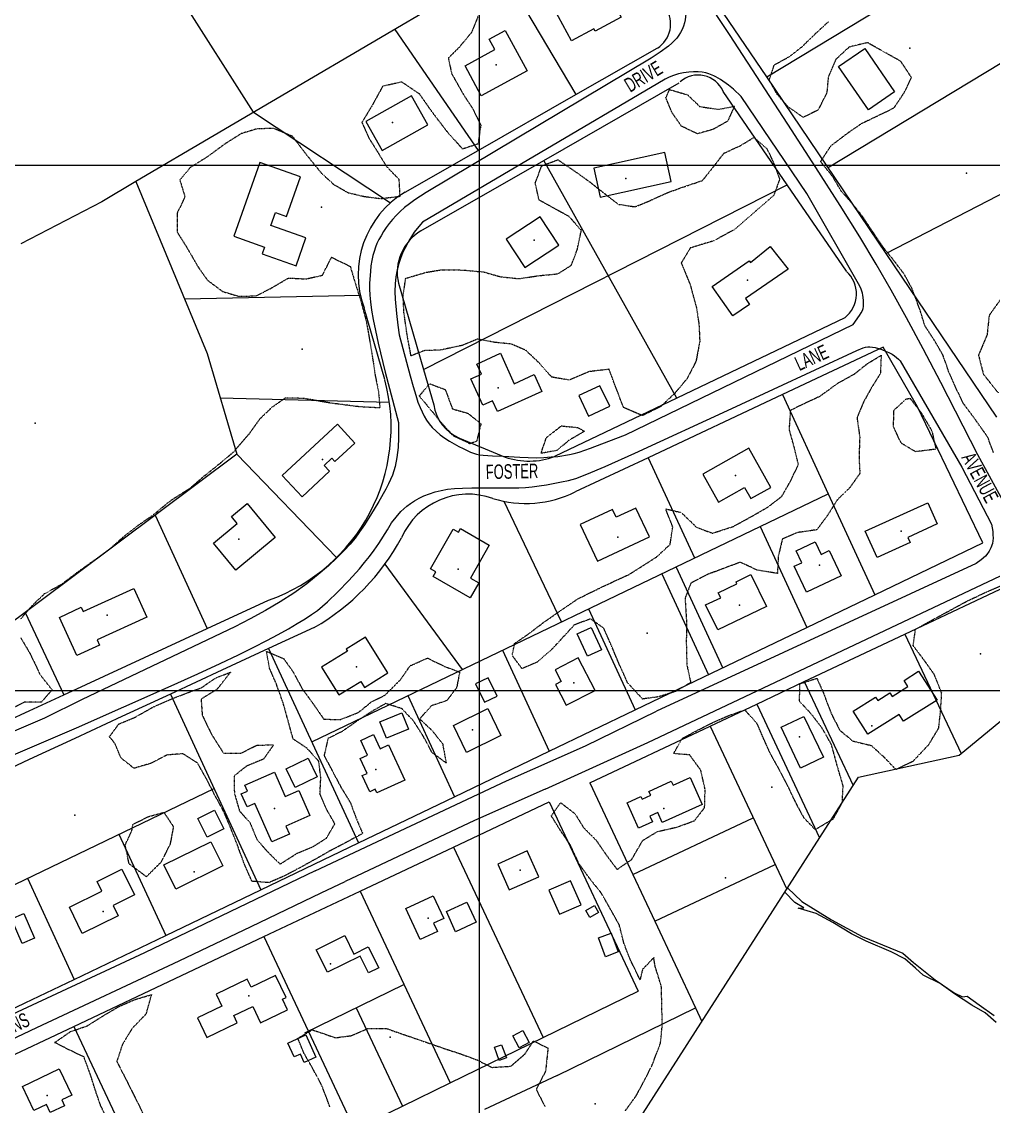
# Model space of a CAD drawing. Extents: x 1222984 to 1232016, y 177984 to 184016.
# Drawn here: x 1223565 to 1224489, y 178605 to 179636 of the extents above; entities that cross this region are included whole.
import ezdxf
from ezdxf.enums import TextEntityAlignment as Align

# ---------------------------------------------------------------- set-up
doc = ezdxf.new("R2010")
doc.units = 0
doc.header["$MEASUREMENT"] = 0
doc.linetypes.add('BORDER', pattern=[0.625, 0.125, -0.125, 0.125, -0.125, 0, -0.125])
doc.layers.get('0').update_dxf_attribs({"linetype": 'CONTINUOUS'})
for name, color, linetype in [('BLDGS', 4, 'CONTINUOUS'), ('GRIDS', 2, 'CONTINUOUS'), ('ID-SYB', 5, 'CONTINUOUS'), ('LOT-D', 7, 'CONTINUOUS'), ('LOT-L', 1, 'CONTINUOUS'), ('ROAD', 5, 'CONTINUOUS'), ('ROAD-N', 6, 'CONTINUOUS'), ('TREE-L', 3, 'BORDER')]:
    doc.layers.add(name, color=color, linetype=linetype)
doc.styles.add('L80', font='simplex', dxfattribs={"height": 8})

# ---------------------------------------------------------------- blocks, each defined once
blk = doc.blocks.new('IP')
blk.add_point((0, 0))
blk = doc.blocks.new('ID')
at = {"layer": 'ID-SYB'}
blk.add_blockref('IP', (0, 0), dxfattribs=at)

msp = doc.modelspace()

# ---------------------------------------------------------------- linework, layer by layer
at = {"layer": 'BLDGS'}
for points, elevation in [([(1224112.3, 179682.8), (1224134.9, 179640.8), (1224110.2, 179627.5), (1224109, 179629.7), (1224087.6, 179618.2), (1224071.2, 179648.6), (1224102.4, 179665.4), (1224097.3, 179674.8), (1224112.3, 179682.8)], 48.7), ([(1224024.5, 179628.1), (1224045.4, 179589.7), (1224001.9, 179566), (1223986.5, 179594.5), (1224014.8, 179609.9), (1224009.4, 179619.9), (1224024.5, 179628.1)], 49.1), ([(1224341.5, 179593.9), (1224366.5, 179611), (1224394.9, 179569.6), (1224369.9, 179552.5), (1224341.5, 179593.9)], 53.7), ([(1223935.5, 179566), (1223892, 179541.4), (1223907.6, 179513.8), (1223951.1, 179538.4), (1223935.5, 179566)], 48.4), ([(1224108.8, 179497.1), (1224114.9, 179469.6), (1224182.5, 179484.4), (1224176.4, 179512), (1224108.8, 179497.1)], 51.4), ([(1223830.1, 179488.8), (1223791.4, 179502.5), (1223766.6, 179432.4), (1223795.8, 179422), (1223793.5, 179415.6), (1223825.7, 179404.3), (1223835.1, 179430.9), (1223801.7, 179442.7), (1223806.1, 179455), (1223816.7, 179451.2), (1223830.1, 179488.8)], 44.3), ([(1224025.5, 179429.7), (1224043.3, 179402.6), (1224075.7, 179423.9), (1224057.9, 179450.9), (1224025.5, 179429.7)], 45.6), ([(1224221.4, 179384.7), (1224256.5, 179408.9), (1224257.8, 179407.3), (1224276.6, 179422.5), (1224293.7, 179401.1), (1224253.1, 179373), (1224256.8, 179367.5), (1224241, 179356.5), (1224221.4, 179384.7)], 46.4), ([(1224059.5, 179284.7), (1224017.3, 179265.6), (1224012.6, 179275.9), (1224003.3, 179271.7), (1223992, 179296.6), (1224002, 179301.2), (1223997.6, 179310.8), (1224020, 179321), (1224033.2, 179292), (1224052.3, 179300.7), (1224059.5, 179284.7)], 40.3), ([(1224124, 179270.7), (1224114.6, 179290.2), (1224094.6, 179280.8), (1224103.9, 179261.2), (1224124, 179270.7)], 35.3), ([(1223865, 179253.5), (1223812.5, 179204.9), (1223831.5, 179184.5), (1223857.5, 179208.8), (1223852.4, 179214.3), (1223859.9, 179221.2), (1223862.7, 179218), (1223881.6, 179235.6), (1223865, 179253.5)], 39), ([(1224212.4, 179206.1), (1224227.3, 179179.5), (1224252.2, 179193.3), (1224258, 179182.8), (1224277.2, 179193.4), (1224256.4, 179230.7), (1224212.4, 179206.1)], 41.6), ([(1223779.2, 179178), (1223805.9, 179145.9), (1223768.5, 179114.8), (1223747.3, 179140.4), (1223769.8, 179159.2), (1223764.4, 179165.7), (1223779.2, 179178)], 41.1), ([(1224378.4, 179126.9), (1224367, 179151.7), (1224426.3, 179178.9), (1224435.4, 179158.8), (1224407.3, 179145.9), (1224409.5, 179141.2), (1224378.4, 179126.9)], 35.1), ([(1224096, 179158.1), (1224112.3, 179123.3), (1224161.7, 179146.6), (1224148.9, 179173.8), (1224130.2, 179165), (1224126.6, 179172.5), (1224096, 179158.1)], 35.1), ([(1223982, 179154.3), (1224009.5, 179138.6), (1223991.6, 179107.1), (1223999.4, 179102.7), (1223991.2, 179088.4), (1223956, 179108.7), (1223958.6, 179113.2), (1223953.6, 179116), (1223975.1, 179153.6), (1223980.1, 179150.8), (1223982, 179154.3)], 40.5), ([(1224332.6, 179133.3), (1224344, 179109.3), (1224311.2, 179093.7), (1224299.5, 179118.5), (1224306.5, 179121.7), (1224301.1, 179133.2), (1224319.3, 179141.8), (1224325.1, 179129.7), (1224332.6, 179133.3)], 34.6), ([(1224258.2, 179110.5), (1224272.9, 179080.1), (1224226.7, 179057.9), (1224215.2, 179081.7), (1224229.5, 179088.5), (1224227.2, 179093.3), (1224244.9, 179101.8), (1224244.1, 179103.6), (1224258.2, 179110.5)], 31.4), ([(1223683.9, 179070), (1223636.5, 179048.5), (1223638.8, 179043.4), (1223617.2, 179033.5), (1223600.7, 179069.8), (1223621.5, 179079.4), (1223623.4, 179075.3), (1223671.5, 179097.2), (1223683.9, 179070)], 40.3), ([(1224106.3, 179060.3), (1224116.1, 179039.1), (1224102.8, 179032.9), (1224093, 179054.2), (1224106.3, 179060.3)], 30.8), ([(1223850.1, 179022.5), (1223866.5, 178996.1), (1223887.2, 179008.9), (1223890.7, 179003.3), (1223912.9, 179017.1), (1223891.7, 179050.9), (1223873.4, 179039.5), (1223874.6, 179037.7), (1223850.1, 179022.5)], 42.1), ([(1224094, 179031.4), (1224072, 179019.9), (1224077.7, 179008.8), (1224072.4, 179006.1), (1224082.7, 178986.3), (1224110, 179000.4), (1224094, 179031.4)], 35), ([(1224017, 178995), (1224008.5, 179012.4), (1223996.5, 179006.7), (1224005, 178989.2), (1224017, 178995)], 31), ([(1224417.7, 179018.7), (1224435.2, 178991.1), (1224403.4, 178971), (1224399.3, 178977.5), (1224369.4, 178958.6), (1224355.5, 178980.6), (1224376.8, 178994.1), (1224378.9, 178990.8), (1224390.3, 178998.2), (1224392.5, 178994.7), (1224407.4, 179004.1), (1224403.8, 179009.9), (1224417.7, 179018.7)], 137.3), ([(1223932.7, 178963.4), (1223911.7, 178954.8), (1223905.3, 178970.4), (1223926.3, 178978.9), (1223932.7, 178963.4)], 33.9), ([(1224008.2, 178983.1), (1224020.6, 178957.5), (1223987.7, 178941.4), (1223975.3, 178966.9), (1224008.2, 178983.1)], 35.2), ([(1224308.7, 178975.7), (1224327.1, 178936.9), (1224305.4, 178926.5), (1224286.9, 178965.3), (1224308.7, 178975.7)], 134.6), ([(1223913.6, 178948.6), (1223929.1, 178915.1), (1223902.6, 178902.9), (1223901, 178906.4), (1223895.9, 178904), (1223888.7, 178919.3), (1223893.3, 178921.4), (1223886.7, 178935.7), (1223893.6, 178938.9), (1223887.2, 178952.8), (1223899.3, 178958.4), (1223905.6, 178944.9), (1223913.6, 178948.6)], 35.3), ([(1223845.9, 178918.1), (1223824.8, 178908), (1223816.2, 178925.9), (1223837.4, 178936), (1223845.9, 178918.1)], 32.8), ([(1223828.3, 178905.1), (1223838.8, 178881.3), (1223816.1, 178871.3), (1223819.5, 178863.6), (1223802.8, 178856.3), (1223786.7, 178892.8), (1223779.2, 178889.5), (1223773.7, 178901.9), (1223779.7, 178904.5), (1223777.1, 178910.3), (1223805.1, 178922.6), (1223815.3, 178899.4), (1223828.3, 178905.1)], 36.8), ([(1224200.5, 178917.5), (1224211.9, 178892), (1224173.8, 178874.8), (1224169.6, 178884.2), (1224162.2, 178880.9), (1224164.7, 178875.4), (1224151.3, 178869.3), (1224140.5, 178893.4), (1224153.7, 178899.4), (1224154.8, 178897), (1224163, 178900.6), (1224161.3, 178904.3), (1224182.5, 178913.9), (1224184.2, 178910.2), (1224200.5, 178917.5)], 136), ([(1223741.3, 178860.9), (1223732.5, 178878.6), (1223748.2, 178886.4), (1223757, 178868.7), (1223741.3, 178860.9)], 33.5), ([(1223744.7, 178856.4), (1223756.1, 178833.4), (1223711.5, 178811.4), (1223700.1, 178834.4), (1223744.7, 178856.4)], 35), ([(1224056.5, 178823.2), (1224045.6, 178847.7), (1224017.5, 178835.2), (1224028.4, 178810.6), (1224056.5, 178823.2)], 33.4), ([(1223660.2, 178830.2), (1223672.1, 178805.9), (1223651.8, 178795.9), (1223656.7, 178785.9), (1223622.4, 178769.1), (1223610.2, 178794.1), (1223641.1, 178809.3), (1223636.5, 178818.7), (1223660.2, 178830.2)], 37.3), ([(1224096.8, 178796.4), (1224086.8, 178819.3), (1224066.2, 178810.4), (1224076.3, 178787.5), (1224096.8, 178796.4)], 29.3), ([(1223956.1, 178805.1), (1223966.3, 178783.4), (1223956.5, 178778.9), (1223960.1, 178771.2), (1223943.8, 178763.6), (1223930, 178792.8), (1223956.1, 178805.1)], 38), ([(1223988.1, 178799), (1223996.9, 178779.8), (1223977.4, 178770.9), (1223968.7, 178790.2), (1223988.1, 178799)], 33.2), ([(1224101.2, 178791), (1224109.4, 178795.7), (1224113.2, 178789.1), (1224105, 178784.4), (1224101.2, 178791)], 25.3), ([(1223555.1, 178783), (1223566.9, 178788.1), (1223577.2, 178764.8), (1223565.4, 178759.7), (1223555.1, 178783)], 38.3), ([(1223855.6, 178732.3), (1223845, 178753.7), (1223872, 178767.1), (1223880.7, 178749.6), (1223894.4, 178756.4), (1223904.3, 178736.4), (1223894.5, 178731.6), (1223886.6, 178747.7), (1223855.6, 178732.3)], 38), ([(1224113.3, 178765.1), (1224125.4, 178769.6), (1224132.1, 178751.7), (1224120, 178747.1), (1224113.3, 178765.1)], 26.9), ([(1223817.7, 178696.5), (1223812.8, 178706.7), (1223816.2, 178708.3), (1223806.1, 178729.3), (1223783, 178718.2), (1223779.4, 178725.7), (1223749.7, 178711.4), (1223755.2, 178700), (1223731.9, 178688.8), (1223740.8, 178670.3), (1223769.7, 178684.3), (1223766.5, 178691.1), (1223784.5, 178699.8), (1223792, 178684.1), (1223817.7, 178696.5)], 36.1), ([(1223818, 178665), (1223835.2, 178672.7), (1223844.7, 178651.4), (1223833.4, 178646.4), (1223829.9, 178654.3), (1223823.9, 178651.7), (1223818, 178665)], 30.1), ([(1224041.4, 178676.8), (1224047.4, 178665.4), (1224038, 178660.4), (1224032, 178671.8), (1224041.4, 178676.8)], 25.3), ([(1224021.2, 178663.4), (1224025.8, 178651), (1224018.9, 178648.4), (1224014.3, 178660.9), (1224021.2, 178663.4)], 28), ([(1223600.6, 178640.3), (1223612.5, 178615.4), (1223602.9, 178610.9), (1223605.5, 178605.4), (1223592, 178599), (1223588.4, 178606.6), (1223576.5, 178600.8), (1223565.6, 178623.6), (1223600.6, 178640.3)], 40.1)]:
    msp.add_lwpolyline(points, dxfattribs=dict(at, elevation=elevation))
at = {"layer": 'GRIDS'}
for points in [[(1224000, 180000), (1224000, 178000)], [(1223000, 179500), (1226000, 179500)], [(1226000, 179000), (1223000, 179000)]]:
    msp.add_lwpolyline(points, dxfattribs=at)
at = {"layer": 'LOT-L'}
for p, q in [((1224112.7, 179742.6), (1223673.5, 179484.5)), ((1224273.3, 179583.9), (1224496.4, 179719)), ((1223785.4, 179550.3), (1223688.5, 179702.4)), ((1224020.1, 179688.1), (1224091.8, 179567.1)), ((1224273.3, 179583.9), (1224216.7, 179667.6)), ((1223919.6, 179629.1), (1223998.9, 179513.9)), ((1224331, 179497.4), (1224550.2, 179630.1)), ((1224091.8, 179567.1), (1224169.2, 179611.4)), ((1224061.2, 179504.4), (1224190, 179578.4)), ((1224330.1, 179500), (1224273.3, 179583.9)), ((1223998.9, 179513.9), (1224091.8, 179567.1)), ((1224292.6, 179481.4), (1224231.8, 179570.1)), ((1223785.4, 179550.3), (1223915.5, 179464.1)), ((1223929.4, 179474.2), (1223998.9, 179513.9)), ((1223944.5, 179437.4), (1224061.2, 179504.4)), ((1224187.7, 179278.4), (1224061.2, 179504.4)), ((1224386.9, 179415.8), (1224330.1, 179500)), ((1223673.5, 179484.5), (1223641, 179465)), ((1223673.5, 179484.5), (1223741.3, 179320.7)), ((1224537.6, 179494.1), (1224386.9, 179415.8)), ((1223946.9, 179305.7), (1224292.6, 179481.4)), ((1224349.1, 179399), (1224292.6, 179481.4)), ((1223641, 179465), (1223564.2, 179425.1)), ((1224492, 179260.4), (1224386.9, 179415.8)), ((1223923.1, 179387.7), (1223946.9, 179305.7)), ((1223719.8, 179372.7), (1223886.9, 179376.2)), ((1223910.1, 179296), (1223890.5, 179364.1)), ((1224347.4, 179354.9), (1224187.7, 179278.4)), ((1223741.3, 179320.7), (1223769.4, 179225.2)), ((1224384.1, 179326.7), (1224288.2, 179281.7)), ((1224416.5, 179270.2), (1224384.1, 179326.7)), ((1223946.9, 179305.7), (1223956.7, 179272)), ((1223753.7, 179278.6), (1223914.5, 179274.5)), ((1224187.7, 179278.4), (1224071.6, 179222.9)), ((1224288.2, 179281.7), (1224160.5, 179221.7)), ((1224288.2, 179281.7), (1224331.7, 179187.5)), ((1224478.6, 179140.6), (1224416.5, 179270.2)), ((1223981.2, 179240.4), (1224024.7, 179222.3)), ((1223769.4, 179225.2), (1223373.7, 178928.9)), ((1223769.4, 179225.2), (1223864.3, 179126.8)), ((1224160.5, 179221.7), (1224091.2, 179189.2)), ((1224160.5, 179221.7), (1224204.5, 179126.4)), ((1223840.6, 178951.5), (1224331.7, 179187.5)), ((1224331.7, 179187.5), (1224376.1, 179091.3)), ((1224078.1, 179065.6), (1224023.7, 179180.2)), ((1223691.8, 179167), (1223741.3, 179059.2)), ((1224266.9, 179156.3), (1224311.3, 179060.2)), ((1224376.1, 179091.3), (1224478.6, 179140.6)), ((1223910.2, 179120.6), (1223983.6, 179020.2)), ((1224187.2, 179117.7), (1224231.6, 179021.6)), ((1224404.6, 179053.9), (1224541.5, 179118.5)), ((1224173.6, 179111.4), (1224218, 179015.3)), ((1223741.3, 179059.2), (1223799.6, 179086.2)), ((1224311.3, 179060.2), (1224376.1, 179091.3)), ((1223568.1, 179074.4), (1223604.9, 178996.1)), ((1224103.9, 179078), (1224148.3, 178981.8)), ((1223604.9, 178996.1), (1223741.3, 179059.2)), ((1223843.1, 179060.2), (1223799.7, 179040.1)), ((1224213.5, 179013.2), (1224311.3, 179060.2)), ((1224309, 179008.8), (1224404.6, 179053.9)), ((1224404.6, 179053.9), (1224458, 178940.4)), ((1223799.7, 179040.1), (1223755.2, 179019.5)), ((1223799.7, 179040.1), (1223885, 178855.3)), ((1224022, 179038.7), (1224066.5, 178942.5)), ((1224456.2, 178938.9), (1224573.4, 179035.2)), ((1223755.2, 179019.5), (1223706.5, 178996.9)), ((1224148.3, 178981.8), (1224213.5, 179013.2)), ((1224263.8, 178987.4), (1224309, 179008.8)), ((1224309, 179008.8), (1224355.5, 178909.8)), ((1223551.5, 178971.3), (1223604.9, 178996.1)), ((1223706.5, 178996.9), (1223660.2, 178975.5)), ((1223706.5, 178996.9), (1223792.4, 178810.8)), ((1223932, 178995.4), (1223976.4, 178899.3)), ((1224066.5, 178942.5), (1224148.3, 178981.8)), ((1224219.5, 178966.5), (1224263.8, 178987.4)), ((1224263.8, 178987.4), (1224323.6, 178860.1)), ((1223660.2, 178975.5), (1223615.3, 178954.7)), ((1224105, 178912.4), (1224219.5, 178966.5)), ((1224219.5, 178966.5), (1224292.4, 178811.4)), ((1223615.3, 178954.7), (1223572.1, 178934.6)), ((1223976.4, 178899.3), (1224066.5, 178942.5)), ((1224360.6, 178917.8), (1224456.2, 178938.9)), ((1223572.1, 178934.6), (1223527.8, 178914.1)), ((1224121.4, 178544.6), (1224360.6, 178917.8)), ((1223408.2, 178743.7), (1223748, 178907)), ((1224105, 178912.4), (1224145.9, 178825.4)), ((1223885, 178855.3), (1223976.4, 178899.3)), ((1223975.6, 178851.3), (1224066.5, 178894.3)), ((1224066.5, 178894.3), (1224151.1, 178714.2)), ((1224145.9, 178825.4), (1224260.5, 178879.3)), ((1223657.4, 178863.5), (1223701.8, 178767.3)), ((1223792.4, 178810.8), (1223885, 178855.3)), ((1223886.6, 178809.3), (1223975.6, 178851.3)), ((1223975.6, 178851.3), (1224060.7, 178670.2)), ((1224166.8, 178780.8), (1224281.4, 178834.8)), ((1224145.9, 178825.4), (1224166.8, 178780.8)), ((1223570.4, 178821.7), (1223614.8, 178725.5)), ((1223701.8, 178767.3), (1223792.4, 178810.8)), ((1223795.2, 178766.2), (1223886.6, 178809.3)), ((1223886.6, 178809.3), (1223972.2, 178627)), ((1224166.8, 178780.8), (1224205.6, 178698.3)), ((1223614.5, 178680.8), (1223795.2, 178766.2)), ((1223614.8, 178725.5), (1223701.8, 178767.3)), ((1223795.2, 178766.2), (1223888.8, 178567)), ((1223568.2, 178703.1), (1223614.8, 178725.5)), ((1223834.2, 178674.7), (1223928.3, 178720.5)), ((1224060.7, 178670.2), (1224151.1, 178714.2)), ((1223524.5, 178682.1), (1223568.2, 178703.1)), ((1223882.9, 178698.3), (1223926.8, 178604.9)), ((1224074, 178634.2), (1224205.6, 178698.3)), ((1224205.6, 178698.3), (1224211.6, 178685.4)), ((1223525.6, 178638.9), (1223614.5, 178680.8)), ((1223614.5, 178680.8), (1223702.3, 178494)), ((1223972.2, 178627), (1224060.7, 178670.2)), ((1224074, 178634.2), (1224005, 178601.9)), ((1223926.8, 178604.9), (1223972.2, 178627)), ((1223881.4, 178582.8), (1223926.8, 178604.9))]:
    msp.add_line(p, q, dxfattribs=at)
for points in [[(1224491.5, 178684.5), (1224480.9, 178693.6), (1224468.3, 178701), (1224451.8, 178711.8), (1224438.1, 178721.5), (1224422.1, 178729.6), (1224414.6, 178736.1), (1224404.7, 178745), (1224391.7, 178751.8), (1224367.9, 178761.8), (1224353.9, 178768.7), (1224336.2, 178779.5), (1224320.2, 178788.2), (1224303.2, 178793.2), (1224308.5, 178793.5), (1224299.9, 178798.8), (1224290.6, 178808.5)], [(1224293.1, 178812.5), (1224306.8, 178799.5), (1224334.7, 178782.3), (1224364.1, 178766.3), (1224397.3, 178752.6), (1224402.6, 178750.4), (1224412.9, 178741.5), (1224433.3, 178725.2), (1224451.6, 178712.8), (1224459.3, 178708.8), (1224464, 178709.4), (1224475.3, 178701.4), (1224489.4, 178691.1)]]:
    msp.add_lwpolyline(points, dxfattribs=at)
for centre, radius, start, end in [((1224155.1, 179634.1), 26.8, 301.9295, 34.2981), ((1224208.1, 179559.8), 25.9, 23.5105, 131.5462), ((1223975.8, 179395.9), 91, 120.6254, 200.4486), ((1223967.5, 179398), 45.6, 120.3274, 193.0677), ((1224329.8, 179377.6), 28.8, 307.7876, 47.9019), ((1223741.5, 179250.8), 174.6, 289.44, 14.9803), ((1223997.1, 179277.9), 40.8, 188.3479, 247.0144), ((1224047.4, 179289.1), 70.6, 251.1912, 290.0508), ((1223989.4, 179117.7), 69.3, 70.1774, 156.2318), ((1224044.1, 179284.5), 106.3, 252.919, 296.2831), ((1223734.9, 179248.1), 216.8, 299.9179, 331.7734)]:
    msp.add_arc(centre, radius, start, end, dxfattribs=at)
at = {"layer": 'ROAD'}
for points, elevation in [([(1224474, 179224.4), (1224438.7, 179293.2), (1224421.9, 179325.4), (1224406.2, 179354.9), (1224391.7, 179381.1), (1224377.4, 179405.8), (1224361.8, 179431.8), (1224343.1, 179461.6), (1224320.1, 179497.6), (1224293.4, 179539), (1224238, 179624.1), (1224213.4, 179661.3), (1224192.5, 179692.6), (1224174.7, 179718.7), (1224159.5, 179740.4), (1224146.4, 179758.5), (1224134.8, 179773.9), (1224124, 179787.2), (1224113.6, 179799.2), (1224103, 179810.6), (1224091.7, 179822.1), (1224080, 179833.6), (1224055.6, 179856.7)], 22.8), ([(1224196.1, 179649.3), (1224196.2, 179643.8), (1224196.1, 179641), (1224195.7, 179638.1), (1224195, 179635.2), (1224194, 179632.1), (1224192.8, 179629.1), (1224191.3, 179626.2), (1224189.6, 179623.5), (1224187.7, 179620.9), (1224185.5, 179618.4), (1224182.9, 179615.9), (1224179.8, 179613.3), (1224172.1, 179607.6), (1224163.3, 179601.6)], 35.3), ([(1224163.3, 179601.6), (1223949.4, 179473.9)], 33.9), ([(1224249, 179565.4), (1224241.8, 179572.1), (1224236.8, 179576.2), (1224229.3, 179581.5), (1224225, 179584), (1224223, 179585), (1224218.3, 179586.9), (1224215.3, 179587.7), (1224211.9, 179588.3), (1224208.1, 179588.8), (1224203.8, 179588.8), (1224199.1, 179588.5), (1224194.2, 179587.7), (1224189.3, 179586.7), (1224184.7, 179585.2), (1224180.6, 179583.6), (1224176.8, 179581.7), (1224169.8, 179577.7)], 33.3), ([(1224169.8, 179577.7), (1223946.1, 179445.7)], 32.6), ([(1224361.7, 179384.9), (1224311.3, 179472.9), (1224249, 179565.4)], 26.7), ([(1223949.4, 179473.9), (1223938.7, 179466.9), (1223933.6, 179463.3), (1223928.9, 179459.7), (1223924.6, 179456), (1223920.9, 179452.2), (1223917.4, 179448.4), (1223914.3, 179444.6), (1223911.5, 179440.7), (1223908.9, 179436.8), (1223906.6, 179432.9), (1223904.5, 179429.2), (1223902.7, 179425.5), (1223901.2, 179421.9), (1223899.9, 179418), (1223898.7, 179413.9), (1223897.8, 179409.3), (1223897, 179404.1), (1223896.4, 179398.7), (1223895.7, 179387.7), (1223895.7, 179382.2), (1223895.9, 179376.4), (1223896.5, 179369.9), (1223897.5, 179362.2), (1223899.1, 179353.1), (1223901.2, 179342.7), (1223903.9, 179330.8), (1223910.6, 179303.1), (1223923, 179255.1)], 29.1), ([(1223946.1, 179445.7), (1223942.5, 179441.6), (1223938.2, 179436.1), (1223933.1, 179427.9), (1223930.4, 179423), (1223927.7, 179417.7), (1223925.4, 179412.2), (1223923.4, 179406.4), (1223921.8, 179400.3), (1223920.7, 179393.9), (1223920, 179387), (1223919.8, 179379.7), (1223920, 179372.4), (1223921.1, 179358.8), (1223922.5, 179347.8), (1223923.9, 179338.5)], 28), ([(1224355.5, 179348.3), (1224361.6, 179357.1), (1224363.1, 179359.6), (1224364.2, 179361.8), (1224364.9, 179363.7), (1224365.3, 179365.5), (1224365.4, 179367.3), (1224365.3, 179371.6), (1224364.7, 179376.2), (1224364.2, 179378.3), (1224363.1, 179381.9), (1224361.7, 179384.9)], 24.5), ([(1224138.9, 179243.6), (1224355.5, 179348.3)], 23.2), ([(1223923.9, 179338.5), (1223934.1, 179299.7), (1223937, 179289.3), (1223939.5, 179281.1), (1223941.6, 179274.6), (1223943.6, 179269.5), (1223945.5, 179265.3), (1223947.5, 179261.3), (1223949.8, 179257.5), (1223952.3, 179253.8), (1223955.3, 179250.3), (1223958.9, 179246.9), (1223962.9, 179243.6), (1223967.2, 179240.4), (1223971.7, 179237.5), (1223980.4, 179232.5), (1223984.5, 179230.4), (1223991.6, 179227.1), (1223994.5, 179226), (1223997.3, 179225.2), (1224000.3, 179224.5), (1224003.8, 179224), (1224012.6, 179223.5), (1224022.8, 179223.2)], 27.2), ([(1223916.6, 179159.8), (1223920.8, 179165.1), (1223925.5, 179170.4), (1223928.1, 179173), (1223931.2, 179175.6), (1223934.6, 179178.2), (1223938.4, 179180.6), (1223942.7, 179183.1), (1223947.4, 179185.4), (1223952.6, 179187.4), (1223958, 179189.2), (1223963.7, 179190.6), (1223969.7, 179191.7), (1223976.4, 179192.4), (1223984, 179192.8), (1223992.8, 179193), (1224030.5, 179193), (1224037.6, 179193.1), (1224044, 179193.4), (1224050.3, 179194), (1224056.8, 179194.8), (1224063.9, 179195.9), (1224078.2, 179198.7), (1224084.8, 179200.1), (1224091.7, 179202), (1224102.1, 179205.9), (1224119.7, 179213.4), (1224148, 179226.1), (1224240, 179268.4), (1224359, 179323.7)], 23.3), ([(1224359, 179323.7), (1224365.1, 179326.1), (1224367.2, 179326.7), (1224369.3, 179327.1), (1224371.4, 179327.2), (1224373.8, 179327), (1224376.5, 179326.5), (1224379.5, 179325.7), (1224382.8, 179324.6), (1224386.3, 179323.2), (1224389.5, 179321.7), (1224392.4, 179320.2), (1224394.8, 179318.6), (1224398.6, 179315.4), (1224400.2, 179313.8)], 23.7), ([(1224400.2, 179313.8), (1224458.9, 179212.7)], 25.1), ([(1223923, 179255.1), (1223923.3, 179248.3), (1223923.2, 179240.6), (1223922.7, 179231.3), (1223921.6, 179221.8), (1223919.9, 179213.2), (1223918.7, 179209.2), (1223917.3, 179205.2), (1223915.6, 179201.1), (1223913.6, 179196.8), (1223911.1, 179191.9), (1223904.3, 179180), (1223900.1, 179172.8), (1223890.8, 179158), (1223886.2, 179151.3), (1223881.8, 179145.3), (1223877.1, 179139.6), (1223871.6, 179133.6), (1223864.9, 179126.8), (1223856.6, 179119), (1223846.9, 179110.6), (1223835.9, 179101.8), (1223823.7, 179093), (1223810.5, 179084.6), (1223796.6, 179076.5), (1223782.2, 179068.5), (1223767.5, 179060.7)], 25.5), ([(1224022.8, 179223.2), (1224038.6, 179222.2), (1224046.4, 179221.8), (1224053.9, 179221.7), (1224061.2, 179222), (1224068.2, 179222.4), (1224074.7, 179223), (1224085.7, 179224.7), (1224090.3, 179225.7), (1224094.8, 179226.9), (1224105.8, 179230.7), (1224129.8, 179240), (1224138.9, 179243.6)], 23.8), ([(1224500.1, 179177), (1224474, 179224.4)], 124.7), ([(1224458.9, 179212.7), (1224487, 179158.4)], 126.7), ([(1223617, 178964.7), (1223707.1, 179004.7), (1223732.3, 179016.1), (1223753.5, 179026), (1223771, 179034.3), (1223785.7, 179041.5), (1223798.1, 179047.8), (1223808.9, 179053.6), (1223818.5, 179059), (1223826.9, 179063.9), (1223834.3, 179068.4), (1223840.5, 179072.5), (1223846, 179076.5), (1223850.8, 179080.4), (1223855.6, 179084.5), (1223865.5, 179094), (1223875.9, 179104.8), (1223886.1, 179116.1), (1223890.9, 179121.9), (1223895.5, 179127.8), (1223900, 179133.9), (1223904.3, 179140.2), (1223912.6, 179153.2), (1223916.6, 179159.8)], 26.9), ([(1224062.5, 178906.4), (1224160.2, 178950.8), (1224599.5, 179158.6)], 128.3), ([(1224487, 179158.4), (1224488.1, 179151.5), (1224488.4, 179148.3), (1224488.5, 179145.3), (1224488.4, 179142.6), (1224487.9, 179140.1), (1224486.5, 179136), (1224484.8, 179132.7), (1224482.7, 179129.7), (1224481.2, 179128.1), (1224477.1, 179124.6), (1224472.3, 179121)], 124.2), ([(1224472.3, 179121), (1224168.5, 178980.5)], 124), ([(1223767.5, 179060.7), (1223622.4, 178991.7), (1223586.6, 178973.9)], 25.9), ([(1223844, 178828.9), (1224025.7, 178914.5), (1224100.9, 178947.5), (1224168.5, 178980.5)], 23.7), ([(1223586.6, 178973.9), (1223438.1, 178910.7), (1223376.3, 178887.4)], 27), ([(1223386.4, 178868.3), (1223436.3, 178887.5), (1223617, 178964.7)], 29.9), ([(1224062.5, 178906.4), (1223995.3, 178876.6), (1223872.6, 178818.5)], 32.6), ([(1223844, 178828.9), (1223681.8, 178750.8), (1223453.4, 178644.4)], 23.6), ([(1223470.3, 178626.6), (1223496.3, 178639.9), (1223515.7, 178649.5), (1223579.3, 178679.8), (1223714.5, 178743.2), (1223783.1, 178775.8), (1223849.5, 178807.8), (1223872.6, 178818.5)], 30)]:
    msp.add_lwpolyline(points, dxfattribs=dict(at, elevation=elevation))
at = {"layer": 'TREE-L'}
for points, elevation in [([(1223998.9, 179642.1), (1223992.7, 179626.3), (1223981.3, 179612.6), (1223970.5, 179601.7), (1223973.7, 179586.9), (1223984.9, 179567.1), (1223993.6, 179553.9), (1224001.4, 179538.1), (1223998.8, 179520.1), (1223984.1, 179515.3), (1223969, 179532.3), (1223955, 179550.8), (1223943.2, 179567.6), (1223926.2, 179579), (1223908.1, 179575), (1223898.4, 179557.3), (1223888.3, 179540.6), (1223895.2, 179525.4), (1223903.3, 179512.5), (1223911.5, 179499), (1223923.5, 179486.6), (1223924.4, 179470), (1223906.1, 179467.9), (1223890.6, 179469.9), (1223875.4, 179473.5), (1223862, 179481.2), (1223850.3, 179491.9), (1223836.4, 179509), (1223822.6, 179527.2), (1223804.3, 179534.9), (1223788.8, 179534.5), (1223773.5, 179529.9), (1223757.5, 179519.7), (1223741.3, 179507.8), (1223725.3, 179497.8), (1223715.2, 179486), (1223720.1, 179469.8), (1223712.6, 179454.2), (1223712.7, 179436.3), (1223721.2, 179422.8), (1223732.7, 179403), (1223741.4, 179390.7), (1223756, 179379.8), (1223771.6, 179375.2), (1223788, 179375.7), (1223801.9, 179382.9), (1223818.5, 179392.6), (1223835.3, 179391.8), (1223850.9, 179395.3), (1223859.5, 179412.4), (1223877.2, 179403.8), (1223881.8, 179388.4), (1223887.2, 179371.2), (1223892.7, 179350.6), (1223895.8, 179332.8), (1223898.5, 179316.5), (1223901, 179300), (1223904.1, 179284.6), (1223905.5, 179269), (1223885.4, 179270.2), (1223857.5, 179273.8), (1223833.1, 179278.1), (1223815.5, 179278.4), (1223802.4, 179269.3), (1223790.9, 179258.1), (1223780.7, 179243.9), (1223766, 179226.8), (1223753, 179215.9), (1223737.2, 179203.2), (1223724.4, 179192.2), (1223708.1, 179181.8), (1223704.8, 179179.5), (1223689.3, 179166.7), (1223674.9, 179156.8), (1223661.7, 179146.5), (1223648, 179134.3), (1223635.5, 179125.2), (1223618.6, 179113.2), (1223602.5, 179101), (1223586.5, 179092.2), (1223575, 179081.3), (1223563.8, 179068.2)], 37.3), ([(1224445.8, 179305.1), (1224440.8, 179319.4), (1224432.9, 179333), (1224423.7, 179347.1), (1224419.1, 179362.1), (1224411.4, 179382.6), (1224404.2, 179396), (1224394.7, 179408.6), (1224384.1, 179421.7), (1224375.4, 179434.6), (1224364.4, 179451.2), (1224354.1, 179464), (1224344.1, 179475.3), (1224335.9, 179489.2), (1224324.5, 179503.3), (1224334.3, 179518.4), (1224350.6, 179530.8), (1224364, 179540), (1224379.2, 179547.1), (1224394.5, 179554.7), (1224404.2, 179569.3), (1224411, 179583.2), (1224400.8, 179598.7), (1224382.2, 179609.1), (1224369.1, 179616.5), (1224351.6, 179612.3), (1224339.1, 179600.7), (1224331.8, 179584), (1224330.4, 179568.8), (1224322.1, 179552.4), (1224307.9, 179545.4), (1224293.2, 179555.7), (1224283.1, 179567.6), (1224275.6, 179580.9), (1224280.5, 179595.4), (1224295.2, 179603.5), (1224307.1, 179612.8), (1224318.5, 179624), (1224332, 179636.5)], 37.3), ([(1224180.9, 179571.9), (1224198, 179566.9), (1224209.6, 179555.7), (1224227.2, 179553.1), (1224242.5, 179555.9), (1224235.9, 179541.6), (1224222.1, 179533.9), (1224207.4, 179529.8), (1224192.3, 179536.9), (1224183.2, 179550), (1224177.4, 179564.2), (1224180.9, 179571.9)], 33.8), ([(1223935.1, 179318.5), (1223931.5, 179337.6), (1223928.3, 179360), (1223927.5, 179375.6), (1223930, 179392.3), (1223949.1, 179398), (1223964.3, 179400.5), (1223984.6, 179400.2), (1224004.2, 179398.4), (1224020.2, 179393.8), (1224037.8, 179392), (1224055.8, 179394.8), (1224074.6, 179396.6), (1224087.5, 179404.8), (1224093.2, 179419.8), (1224097, 179438), (1224085.3, 179451.1), (1224071.6, 179458.6), (1224056.8, 179466.8), (1224053.2, 179482.9), (1224059.3, 179499.2), (1224074.7, 179505.2), (1224091.7, 179493.6), (1224104.9, 179484.1), (1224117.5, 179474.2), (1224132, 179462.8), (1224148, 179460.4), (1224162.6, 179466.4), (1224179.5, 179474.1), (1224196.7, 179480.2), (1224212.3, 179485.4), (1224223.4, 179499.4), (1224232.6, 179511.4), (1224248, 179518.4), (1224261.2, 179526.4), (1224273.3, 179515.9), (1224280.3, 179501), (1224285.5, 179486.7), (1224280, 179471.1), (1224263.2, 179456.5), (1224243, 179438.9), (1224222.7, 179427.9), (1224200.6, 179421.2), (1224192, 179407), (1224200.6, 179385.8), (1224206.4, 179364.5), (1224208.8, 179349.2), (1224209.6, 179332.4), (1224206, 179313.4), (1224197.6, 179297), (1224185.9, 179283), (1224172.2, 179270.2), (1224155, 179261.7), (1224137.2, 179269.4), (1224129.8, 179288.6), (1224123.4, 179305.8), (1224104.5, 179303.6), (1224085.4, 179295.5), (1224068.8, 179298.4), (1224057.6, 179311.2), (1224044.3, 179323.7), (1224030.3, 179329.8), (1224014, 179331.5), (1223998.4, 179334.5), (1223983.8, 179328.5), (1223963.6, 179324.2), (1223947.5, 179323.5), (1223935.1, 179318.5)], 28.6), ([(1224495.4, 179372.1), (1224484.7, 179357), (1224482.8, 179338.8), (1224474.6, 179319.3), (1224479.2, 179301.2), (1224493.4, 179283.3)], 136.4), ([(1224033.6, 179045.1), (1224046.9, 179054.2), (1224061.1, 179065), (1224077.5, 179076.5), (1224093.2, 179087.2), (1224113.3, 179097.2), (1224127.8, 179104), (1224142.7, 179110.9), (1224155.8, 179119.2), (1224168.6, 179127.4), (1224181.4, 179139.2), (1224183.9, 179155.8), (1224177.2, 179173.1), (1224191.9, 179169.6), (1224206.4, 179155.7), (1224221.6, 179149.9), (1224241.2, 179156.2), (1224258.6, 179165.7), (1224274.1, 179174.6), (1224287.6, 179184.9), (1224296, 179199.6), (1224303.4, 179215.2), (1224299.5, 179231.4), (1224294.8, 179248.3), (1224296.1, 179267.1), (1224309.9, 179273.8), (1224323.9, 179280.3), (1224341.2, 179292.8), (1224357, 179301.6), (1224369, 179311.2), (1224382.1, 179319.1), (1224381.3, 179301.8), (1224373.1, 179288.7), (1224365.3, 179274.7), (1224359.1, 179259.9), (1224361.7, 179241.5), (1224361, 179222.1), (1224361.8, 179206.7), (1224352.2, 179193.2), (1224340.1, 179181.3), (1224330.9, 179166.6), (1224320.8, 179153.1), (1224302.3, 179150.5), (1224288.1, 179144.3), (1224284.3, 179128.2), (1224283.4, 179111.7), (1224264.3, 179114.7), (1224248, 179122.3), (1224231.4, 179116), (1224216.8, 179110.6), (1224201.3, 179102.5), (1224195.6, 179088.3), (1224196.9, 179066.9), (1224196.8, 179044.6), (1224197.3, 179024.7), (1224201, 179007.8), (1224186.2, 178999.2), (1224170.4, 178994.3), (1224155.3, 178992.2), (1224140.9, 179007.7), (1224133, 179025.4), (1224125, 179044.6), (1224118.3, 179059.5), (1224105.7, 179068.4), (1224090.2, 179062.6), (1224078.7, 179050), (1224068.3, 179038.8), (1224055.4, 179027.5), (1224040.6, 179021.1), (1224031.3, 179033.6), (1224033.6, 179045.1)], 23), ([(1224488.8, 179226.8), (1224483.4, 179241.3), (1224470.6, 179259.4), (1224460.5, 179273), (1224453.4, 179287.6), (1224446.2, 179303.6), (1224445.8, 179305.1)], 136.4), ([(1223991.1, 179234.9), (1223975.3, 179242.5), (1223964.7, 179254), (1223952.9, 179268.5), (1223942.9, 179280.5), (1223952.9, 179292.1), (1223967.6, 179286.5), (1223974.4, 179268.2), (1223989.1, 179264), (1224001.6, 179254.1), (1223997.4, 179237.4), (1223991.1, 179234.9)], 27.4), ([(1224409.5, 179278.2), (1224420.1, 179264.6), (1224430.3, 179247.1), (1224434.2, 179229.8), (1224414.6, 179227.4), (1224401.2, 179235.5), (1224393.8, 179251), (1224394.2, 179266.8), (1224405.8, 179277.6), (1224409.5, 179278.2)], 27.5), ([(1224100.1, 179246.9), (1224085.2, 179238.2), (1224073.6, 179228.5), (1224058.7, 179225.9), (1224063.8, 179240.9), (1224078, 179252), (1224093.4, 179250.4), (1224100.1, 179246.9)], 27.2), ([(1224152.8, 178725.2), (1224143.7, 178743.9), (1224137.5, 178759.8), (1224133.1, 178777.3), (1224123.8, 178793.9), (1224116, 178807.6), (1224105.4, 178820.8), (1224094.8, 178835.4), (1224086.6, 178853.3), (1224077.8, 178866.1), (1224068.5, 178881), (1224077.3, 178893.6), (1224091, 178883), (1224098.9, 178870.1), (1224111, 178858), (1224121.2, 178843.1), (1224131, 178830.1), (1224145, 178839.7), (1224155.4, 178857.7), (1224169.2, 178866.1), (1224188.1, 178870.4), (1224204.6, 178876.5), (1224214.2, 178888.8), (1224214.7, 178906.1), (1224210.6, 178924.5), (1224200, 178939), (1224184.8, 178940.3), (1224192.7, 178954.6), (1224206.4, 178961.9), (1224221.6, 178969.7), (1224235.9, 178976), (1224252.4, 178981.9), (1224263.7, 178969.1), (1224269.8, 178954.9), (1224276.9, 178939.5), (1224285.3, 178924.5), (1224293.9, 178907.9), (1224300.8, 178893.3), (1224308.2, 178879.6), (1224319.3, 178868), (1224336.8, 178878.5), (1224345.1, 178893.5), (1224345.9, 178909.7), (1224340.3, 178928.7), (1224334.9, 178948.7), (1224326.2, 178964.1), (1224316.6, 178976.8), (1224304.4, 178990.1), (1224304.9, 179006.8), (1224321, 179011.9), (1224327.5, 178997), (1224334.7, 178978), (1224342.8, 178962.4), (1224355.2, 178952.2), (1224372.7, 178948), (1224384.9, 178936.8), (1224396, 178925.2), (1224412.6, 178933.2), (1224427.4, 178948.9), (1224436.8, 178964.5), (1224438.6, 178980.9), (1224439.6, 178997.9), (1224432.5, 179015.7), (1224423, 179029), (1224412.5, 179043), (1224414.7, 179058.5), (1224429, 179066.5), (1224448.4, 179077), (1224464.4, 179085.7), (1224479.9, 179092.9), (1224496, 179100)], 126), ([(1223564, 179050.3), (1223573, 179035.1), (1223582.5, 179015.2), (1223593.8, 179000.8), (1223583.6, 178989.3), (1223567.4, 178989.2), (1223555.2, 178982.8)], 37.3), ([(1223648.3, 178956.3), (1223657.4, 178968.6), (1223672.2, 178974.6), (1223689.3, 178984.3), (1223706.1, 178991.7), (1223721.2, 178997.7), (1223735.7, 179002.9), (1223749.1, 179012.1), (1223763.5, 179017.8), (1223750.5, 179001.3), (1223735.5, 178992.1), (1223736.5, 178976.9), (1223745.6, 178958.2), (1223756.7, 178940.7), (1223773.5, 178940.7), (1223788.5, 178948.3), (1223804.4, 178948.6), (1223794.7, 178934.9), (1223778.6, 178928.3), (1223766.8, 178918.9), (1223767.1, 178902.6), (1223771.9, 178885.9), (1223781.9, 178874.6), (1223788.8, 178858.1), (1223799.2, 178846.4), (1223810.6, 178835.2), (1223827.1, 178845.7), (1223841.2, 178851.4), (1223854.7, 178859.9), (1223862.7, 178873.5), (1223854.5, 178887.7), (1223848.5, 178901.8), (1223849.3, 178917.7), (1223847.3, 178933), (1223836.2, 178945.3), (1223823, 178954.1), (1223817.9, 178972.5), (1223813.5, 178988.4), (1223806.6, 179007.6), (1223800.5, 179021.7), (1223797.6, 179037.6), (1223814, 179030.6), (1223823.1, 179017.7), (1223831.4, 179002.2), (1223842.1, 178987.5), (1223852.2, 178972.9), (1223868.2, 178972.8), (1223885.2, 178979.5), (1223897.2, 178989.3), (1223910.8, 178996.2), (1223925.3, 179010.9), (1223934.3, 179023.9), (1223950.9, 179031.1), (1223966.8, 179023.3), (1223981.3, 179017.8), (1223978.4, 179002.9), (1223969.1, 178990.7), (1223954.4, 178985.7), (1223943.3, 178973.3), (1223954.9, 178962.4), (1223965.1, 178949.6), (1223968.5, 178931.3), (1223955.1, 178941.2), (1223946.8, 178956.7), (1223937.5, 178971.3), (1223926.4, 178983), (1223911, 178987.9), (1223897.9, 178980.4), (1223884.2, 178971.5), (1223869.8, 178961.5), (1223856.1, 178954.6), (1223852.4, 178938.4), (1223860.7, 178922.9), (1223868.5, 178908.1), (1223877.4, 178893.6), (1223882.9, 178878.6), (1223889, 178864.3), (1223872.2, 178855.1), (1223858.1, 178847.8), (1223844.7, 178840.1), (1223830.6, 178832.3), (1223814.1, 178823.6), (1223800, 178817.5), (1223783.9, 178818.8), (1223776.9, 178834.4), (1223769.8, 178853.8), (1223764.2, 178867.8), (1223757.1, 178884.9), (1223748.9, 178900.1), (1223740.3, 178916.7), (1223732.1, 178931.2), (1223718.2, 178940.1), (1223703, 178938.9), (1223687.5, 178930.9), (1223671.6, 178926.3), (1223659.2, 178936.2), (1223653.4, 178950.1), (1223648.3, 178956.3)], 27.7), ([(1223670.6, 178873), (1223684.9, 178880.2), (1223700.1, 178884.4), (1223709.1, 178870.7), (1223706, 178854.1), (1223697.2, 178836.8), (1223683.4, 178823.2), (1223667, 178835.4), (1223663.3, 178853.3), (1223669.7, 178867.2), (1223670.6, 178873)], 26.6), ([(1224138.7, 178600.4), (1224149.2, 178614.9), (1224156.8, 178629), (1224164.5, 178644.4), (1224172.3, 178664.9), (1224174, 178682.9), (1224173.5, 178700.3), (1224173.2, 178718.4), (1224167.1, 178738.2), (1224165.9, 178746.2)], 34.5), ([(1224165.9, 178746.2), (1224155.2, 178735), (1224152.8, 178725.2)], 21.2), ([(1223647, 178590.3), (1223639.8, 178606), (1223634.9, 178620.2), (1223630.4, 178634.6), (1223624.1, 178651.7), (1223610.3, 178658.3), (1223596.2, 178665.4), (1223611.2, 178675.8), (1223627.3, 178681.4), (1223643, 178691.3), (1223657.1, 178699.6), (1223671.7, 178706.1), (1223688.2, 178711), (1223683, 178692.4), (1223669.9, 178678.9), (1223660.7, 178663.8), (1223655.3, 178647.5), (1223664.3, 178629.8), (1223671, 178616.5), (1223680.2, 178597.8)], 34.5), ([(1223857.9, 178604.4), (1223850.2, 178624.8), (1223840.9, 178642), (1223833.2, 178655.5), (1223827.5, 178669.5), (1223841.2, 178677.6), (1223863.2, 178670), (1223878.3, 178672), (1223894, 178678.8), (1223911.5, 178678.9), (1223928.3, 178673), (1223947.9, 178666.3), (1223967.8, 178659.4), (1223982.2, 178654.7), (1223998.2, 178648.8), (1224011.9, 178641.8), (1224030.1, 178642.9), (1224043.3, 178654.4), (1224051.5, 178667), (1224065.3, 178660.3), (1224063, 178638.4), (1224054.1, 178620.8), (1224062.3, 178604.6)], 34.5)]:
    msp.add_lwpolyline(points, dxfattribs=dict(at, elevation=elevation))

# ---------------------------------------------------------------- block references
at = {"layer": 'LOT-D', "xscale": 100, "yscale": 100, "zscale": 100}
for p in [(1224409.2, 179611.3), (1224016, 179595.4), (1223917.3, 179540.4), (1224139.4, 179487.3), (1224463.2, 179492.4), (1223849.8, 179460), (1224052.1, 179428.5), (1224255.1, 179390.6), (1223831.5, 179324.9), (1224017.9, 179288.2), (1223577.7, 179254.6), (1223850.9, 179219.9), (1224243.7, 179204.8), (1223771.2, 179144.1), (1224131.8, 179146), (1224401.2, 179151.7), (1223980, 179115.6), (1224323.4, 179119.4), (1223646, 179072), (1224247.5, 179081.5), (1224159.6, 179054.8), (1224476.4, 179035.3), (1223883.2, 179022.7), (1224090, 179007.5), (1223993.5, 178962.9), (1224373.1, 178966.6), (1224304.4, 178956.3), (1223901.7, 178925), (1224278.1, 178908.2), (1223805.4, 178888.1), (1224175.4, 178888.1), (1223615.5, 178881.8), (1223728.9, 178827.8), (1224038.8, 178829.3), (1224234, 178822.2), (1223642.5, 178790), (1223951.5, 178783.8), (1223858.4, 178740.3), (1223780.7, 178709.8), (1223915.3, 178670.7), (1223589.1, 178615), (1224110.3, 178607.1)]:
    msp.add_blockref('ID', p, dxfattribs=at)

# ---------------------------------------------------------------- texts
at = {"layer": 'LOT-L', "style": 'L80'}
msp.add_text('987', height=0.08, rotation=25.274, dxfattribs=at).set_placement((1224422, 179062), align=Align.MIDDLE)
at = {"layer": 'ROAD-N', "width": 0.666667}
for s, rotation, p in [('DRIVE', 31, (1224143.4, 179568.8)), ('LANE', 24.6, (1224304.2, 179304)), ('FOSTER', 1.2, (1224006.3, 179201.3)), ('AVENUE', 298.3, (1224458.1, 179221.9)), ('PERKINS', 25, (1223524.8, 178659.2))]:
    msp.add_text(s, height=13.8, rotation=rotation, dxfattribs=at).set_placement(p)

doc.saveas('drawing.dxf')
